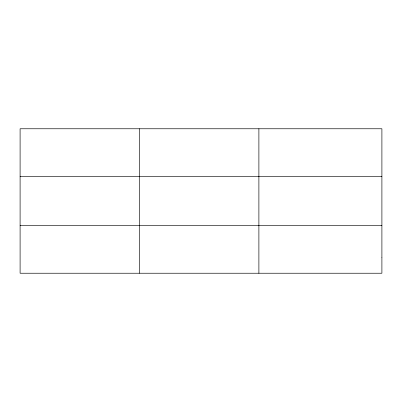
<?xml version="1.0" encoding="UTF-8"?>
<svg xmlns="http://www.w3.org/2000/svg" width="402" height="402" viewBox="0 0 402 402"><rect width="100%" height="100%" fill="white"/><g stroke="black" fill="none" stroke-linecap="round" stroke-linejoin="round"><path stroke-width="0.6" d="M139.494 128.766L139.494 273.234M258.888 128.766L258.888 273.234M20.1 176.443L381.9 176.443M20.1 225.557L381.9 225.557M381.9 257.34L381.9 273.234L20.1 273.234L20.1 128.766L381.9 128.766L381.9 257.34"/></g></svg>
